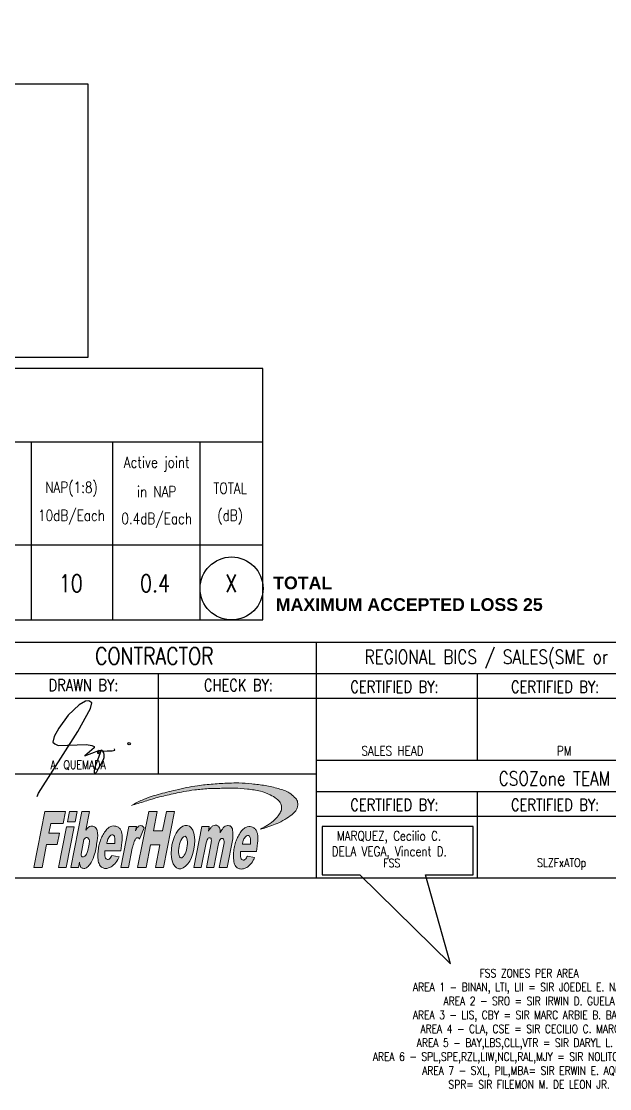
# Model space of a CAD drawing. Extents: x -663610 to -207124, y 70878 to 297551.
# Drawn here: x -266591.6 to -266352.2, y 81399.5 to 81833.9 of the extents above; entities that cross this region are included whole.
import ezdxf
from ezdxf.enums import TextEntityAlignment as Align

# ---------------------------------------------------------------- set-up
doc = ezdxf.new("R2010")
doc.units = 0
doc.header["$LTSCALE"] = 0.3
doc.linetypes.add('DASH', pattern=[0.35, 0.25, -0.1])
doc.layers.get('0').update_dxf_attribs({"linetype": 'CONTINUOUS'})
for name, color, linetype in [('BASEMAP', 7, 'CONTINUOUS'), ('NAP #', 3, 'CONTINUOUS'), ('NAP-F.core used', 1, 'CONTINUOUS'), ('NOTES', 2, 'CONTINUOUS'), ('Per page (Grounding)', 7, 'CONTINUOUS'), ('Print', 7, 'CONTINUOUS')]:
    doc.layers.add(name, color=color, linetype=linetype)
doc.styles.add('ROMANS', font='ROMANS.SHX', dxfattribs={"width": 0.8, "height": 2})
doc.styles.add('WMF-Arial Unicode MS0', font='')
doc.styles.get('WMF-Arial Unicode MS0').set_extended_font_data('Arial Unicode MS', bold=True)

# ---------------------------------------------------------------- blocks, each defined once
blk = doc.blocks.new('new FH logo')
at = {"lineweight": 0, "ltscale": 0.3}
h = blk.add_hatch(color=20, dxfattribs=at)
edge = h.paths.add_edge_path()
edge.add_spline(control_points=[(31527258.11, 3771242.73), (31527258.89, 3771242.91), (31527260.15, 3771243.36), (31527262, 3771244.05), (31527263.47, 3771244.94), (31527264.74, 3771245.79), (31527265.51, 3771246.64), (31527265.79, 3771247.46), (31527265.8, 3771248.14), (31527265.64, 3771248.82), (31527264.97, 3771249.46), (31527263.84, 3771250.49), (31527261.66, 3771251.18), (31527259.06, 3771251.8), (31527256.31, 3771252.08), (31527253.82, 3771252.31), (31527251.15, 3771252.24), (31527248.3, 3771252.08), (31527244.61, 3771251.69), (31527240.83, 3771250.91), (31527237.01, 3771249.95), (31527233.91, 3771248.97), (31527232.15, 3771248.02), (31527231.42, 3771247.63)], knot_values=[0, 0, 0, 0, 3.493341, 5.830224, 8.63185, 10.986874, 12.525834, 13.582978, 14.67754, 15.485978, 16.55739, 18.628179, 22.148149, 26.320741, 30.377705, 34.244564, 37.265733, 42.036848, 46.76885, 53.490698, 58.907287, 64.043548, 67.652792, 67.652792, 67.652792, 67.652792], degree=3, periodic=0)
edge.add_spline(control_points=[(31527231.42, 3771247.63), (31527232.36, 3771247.91), (31527234.29, 3771248.49), (31527237.26, 3771249.45), (31527239.96, 3771250), (31527242.37, 3771250.54), (31527244.67, 3771250.87), (31527247.15, 3771251.13), (31527249.89, 3771251.15), (31527252.59, 3771251.27), (31527255.41, 3771251.02), (31527257.91, 3771250.69), (31527259.95, 3771249.99), (31527261.28, 3771249.11), (31527262.24, 3771248.31), (31527262.5, 3771247.33), (31527262.39, 3771246.43), (31527261.86, 3771245.6), (31527261.01, 3771244.52), (31527259.64, 3771243.61), (31527258.59, 3771242.97), (31527258.1, 3771242.73)], knot_values=[0, 0, 0, 0, 4.28823, 8.807913, 13.673121, 16.317808, 19.659604, 23.821358, 27.222577, 31.666708, 35.641324, 39.595165, 42.731936, 44.946508, 46.601623, 48.010296, 49.189552, 50.495453, 52.243503, 55.209418, 57.599332, 57.599332, 57.599332, 57.599332], degree=3, periodic=0)
for points in [[(31527214.34, 3771241.89), (31527214.73, 3771243.9), (31527217.3, 3771243.9), (31527217.79, 3771246.4), (31527213.51, 3771246.4), (31527211.22, 3771234.79), (31527212.94, 3771234.79), (31527213.88, 3771239.57), (31527216.08, 3771239.57), (31527216.54, 3771241.89)], [(31527235.95, 3771242.38), (31527236.74, 3771246.4), (31527234.99, 3771246.4), (31527232.7, 3771234.79), (31527234.46, 3771234.79), (31527235.38, 3771239.47), (31527237.29, 3771239.47), (31527236.37, 3771234.79), (31527238.02, 3771234.79), (31527240.31, 3771246.4), (31527238.66, 3771246.4), (31527237.87, 3771242.38)]]:
    blk.add_hatch(color=160, dxfattribs=at).paths.add_polyline_path(points)
h = blk.add_hatch(color=160, dxfattribs=at)
h.paths.add_polyline_path([(31527216.33, 3771234.79), (31527217.93, 3771234.79), (31527219.58, 3771243.19), (31527217.99, 3771243.19)])
h.paths.add_polyline_path([(31527218.2, 3771244.25), (31527219.79, 3771244.25), (31527220.22, 3771246.4), (31527218.62, 3771246.4)])
h = blk.add_hatch(color=160, dxfattribs=at)
edge = h.paths.add_edge_path()
edge.add_line((31527221.99, 3771242.55), (31527222.75, 3771246.4))
edge.add_line((31527222.75, 3771246.4), (31527221.15, 3771246.4))
edge.add_line((31527221.15, 3771246.4), (31527218.86, 3771234.79))
edge.add_line((31527218.86, 3771234.79), (31527220.46, 3771234.79))
edge.add_line((31527220.46, 3771234.79), (31527220.68, 3771235.89))
edge.add_spline(control_points=[(31527220.68, 3771235.89), (31527220.66, 3771235.73), (31527220.77, 3771235.33), (31527220.94, 3771234.72), (31527221.43, 3771234.65), (31527221.91, 3771234.55), (31527222.54, 3771235.08), (31527223.3, 3771236.02), (31527223.95, 3771237.87), (31527224.31, 3771240.08), (31527224.59, 3771242.07), (31527223.93, 3771243.29), (31527222.79, 3771243.5), (31527222.3, 3771242.91), (31527221.99, 3771242.55)], knot_values=[0, 0, 0, 0, 0.497057, 1.274783, 1.553706, 1.922049, 2.718195, 3.73966, 5.627687, 8.435308, 10.560173, 11.476601, 12.264033, 13.582764, 13.582764, 13.582764, 13.582764], degree=3, periodic=0)
edge = h.paths.add_edge_path(flags=16)
edge.add_spline(control_points=[(31527221.61, 3771240.6), (31527221.75, 3771240.77), (31527221.97, 3771241.04), (31527222.49, 3771240.94), (31527222.79, 3771240.39), (31527222.67, 3771239.48), (31527222.5, 3771238.47), (31527222.2, 3771237.63), (31527221.86, 3771237.2), (31527221.57, 3771236.96), (31527221.35, 3771237), (31527221.13, 3771237.03), (31527221.05, 3771237.31), (31527221, 3771237.49), (31527221.01, 3771237.57)], knot_values=[0, 0, 0, 0, 0.602303, 0.961372, 1.379264, 2.348202, 3.628477, 4.489417, 4.955205, 5.318248, 5.486212, 5.613401, 5.968044, 6.194702, 6.194702, 6.194702, 6.194702], degree=3, periodic=0)
edge.add_line((31527221.01, 3771237.57), (31527221.61, 3771240.6))
h = blk.add_hatch(color=160, dxfattribs=at)
edge = h.paths.add_edge_path()
edge.add_spline(control_points=[(31527229.21, 3771238.26), (31527229.48, 3771240.08), (31527229.53, 3771240.61), (31527229.55, 3771241.39), (31527229.4, 3771242.07), (31527229.19, 3771242.7), (31527228.8, 3771243.09), (31527228.37, 3771243.34), (31527227.89, 3771243.39), (31527227.29, 3771243.38), (31527226.6, 3771243), (31527225.96, 3771242.31), (31527225.45, 3771241.4), (31527224.97, 3771240.38), (31527224.67, 3771239.25), (31527224.48, 3771238.08), (31527224.5, 3771237.02), (31527224.52, 3771236.2), (31527224.71, 3771235.6), (31527224.89, 3771235.13), (31527225.31, 3771234.78), (31527225.81, 3771234.6), (31527226.44, 3771234.61), (31527227.11, 3771234.83), (31527227.89, 3771235.44), (31527228.48, 3771236.19), (31527228.78, 3771236.79), (31527228.85, 3771236.98)], knot_values=[0.039619, 0.039619, 0.039619, 0.039619, 1.227178, 2.402564, 3.410085, 4.304108, 5.233089, 5.76701, 6.438226, 7.326101, 8.368022, 9.771169, 11.424365, 12.904114, 14.686251, 16.538873, 18.063959, 19.319385, 20.089102, 20.846194, 21.467943, 22.414091, 23.093397, 24.19742, 25.417281, 27.418241, 28.316762, 28.316762, 28.316762, 28.316762], degree=3, periodic=0)
edge.add_line((31527228.85, 3771236.98), (31527227.35, 3771237.29))
edge.add_spline(control_points=[(31527227.35, 3771237.29), (31527227.29, 3771237.18), (31527227.17, 3771236.91), (31527226.96, 3771236.61), (31527226.69, 3771236.47), (31527226.46, 3771236.46), (31527226.14, 3771236.59), (31527225.93, 3771236.98), (31527225.92, 3771237.56), (31527225.92, 3771238), (31527225.93, 3771238.26)], knot_values=[0.007512, 0.007512, 0.007512, 0.007512, 0.540647, 1.317228, 1.515308, 1.878947, 2.29791, 2.931047, 3.678598, 4.843717, 4.843717, 4.843717, 4.843717], degree=3, periodic=0)
edge.add_line((31527225.93, 3771238.26), (31527229.21, 3771238.26))
edge = h.paths.add_edge_path(flags=16)
edge.add_spline(control_points=[(31527226.33, 3771239.78), (31527226.37, 3771240.02), (31527226.46, 3771240.52), (31527226.77, 3771241.09), (31527227.13, 3771241.54), (31527227.62, 3771241.61), (31527227.93, 3771241.29), (31527227.97, 3771240.88), (31527228.02, 3771240.39), (31527227.99, 3771240.01), (31527227.96, 3771239.78)], knot_values=[0, 0, 0, 0, 1.043694, 2.212668, 2.855693, 3.490592, 4.071145, 4.600994, 5.246736, 6.254427, 6.254427, 6.254427, 6.254427], degree=3, periodic=0)
edge.add_line((31527227.96, 3771239.78), (31527226.33, 3771239.78))
h = blk.add_hatch(color=160, dxfattribs=at)
edge = h.paths.add_edge_path()
edge.add_spline(control_points=[(31527234.03, 3771242.98), (31527234.01, 3771243.01), (31527233.86, 3771243.19), (31527233.59, 3771243.49), (31527233.05, 3771243.48), (31527232.61, 3771243.09), (31527232.35, 3771242.7), (31527232.29, 3771242.42)], knot_values=[0.073393, 0.073393, 0.073393, 0.073393, 0.224714, 1.101763, 1.674209, 2.378928, 3.622498, 3.622498, 3.622498, 3.622498], degree=3, periodic=0)
edge.add_spline(control_points=[(31527232.28, 3771242.37), (31527232.28, 3771242.39), (31527232.28, 3771242.41), (31527232.29, 3771242.42)], knot_values=[0, 0, 0, 0, 0.073393, 0.073393, 0.073393, 0.073393], degree=3, periodic=0)
edge.add_line((31527232.29, 3771242.42), (31527232.45, 3771243.26))
edge.add_line((31527232.45, 3771243.26), (31527230.91, 3771243.26))
edge.add_line((31527230.91, 3771243.26), (31527229.24, 3771234.79))
edge.add_line((31527229.24, 3771234.79), (31527230.78, 3771234.79))
edge.add_line((31527230.78, 3771234.79), (31527231.58, 3771238.81))
edge.add_spline(control_points=[(31527231.58, 3771238.81), (31527231.63, 3771239.03), (31527231.8, 3771239.45), (31527231.96, 3771240.05), (31527232.15, 3771240.5), (31527232.32, 3771240.81), (31527232.55, 3771240.94), (31527232.76, 3771240.95), (31527232.96, 3771240.86), (31527233.04, 3771240.74), (31527233.07, 3771240.65)], knot_values=[0, 0, 0, 0, 0.967622, 1.990874, 2.688701, 3.15205, 3.452163, 3.809574, 4.019941, 4.40627, 4.40627, 4.40627, 4.40627], degree=3, periodic=0)
edge.add_line((31527233.07, 3771240.65), (31527234.03, 3771242.98))
h = blk.add_hatch(color=160, dxfattribs=at)
edge = h.paths.add_edge_path()
edge.add_ellipse((31527242.07, 3771239.02), major_axis=(-0.89, -4.49), ratio=0.506466, start_angle=0, end_angle=360)
edge = h.paths.add_edge_path(flags=16)
edge.add_ellipse((31527242.07, 3771239.02), major_axis=(-0.44, -2.23), ratio=0.365028, start_angle=0, end_angle=360)
h = blk.add_hatch(color=160, dxfattribs=at)
edge = h.paths.add_edge_path()
edge.add_spline(control_points=[(31527249.74, 3771241.94), (31527249.75, 3771242.22), (31527249.77, 3771242.65), (31527249.56, 3771243.19), (31527249.2, 3771243.49), (31527248.73, 3771243.59), (31527248.18, 3771243.45), (31527247.75, 3771242.95), (31527247.41, 3771242.58), (31527247.33, 3771242.31)], knot_values=[0, 0, 0, 0, 0.816872, 1.307081, 1.659803, 2.179381, 2.674159, 3.277347, 4.124936, 4.124936, 4.124936, 4.124936], degree=3, periodic=0)
edge.add_line((31527247.33, 3771242.31), (31527247.51, 3771243.24))
edge.add_line((31527247.51, 3771243.24), (31527245.96, 3771243.24))
edge.add_line((31527245.96, 3771243.24), (31527244.3, 3771234.79))
edge.add_line((31527244.3, 3771234.79), (31527245.85, 3771234.79))
edge.add_line((31527245.85, 3771234.79), (31527246.86, 3771239.91))
edge.add_spline(control_points=[(31527246.86, 3771239.91), (31527246.94, 3771240.19), (31527247.01, 3771240.6), (31527247.39, 3771240.99), (31527247.69, 3771240.94), (31527247.94, 3771240.73), (31527247.94, 3771240.34), (31527247.93, 3771240.06), (31527247.92, 3771239.92)], knot_values=[0, 0, 0, 0, 0.892288, 1.199529, 1.508996, 1.698501, 2.133414, 2.556092, 2.556092, 2.556092, 2.556092], degree=3, periodic=0)
edge.add_line((31527247.92, 3771239.92), (31527246.91, 3771234.79))
edge.add_line((31527246.91, 3771234.79), (31527248.46, 3771234.79))
edge.add_line((31527248.46, 3771234.79), (31527249.44, 3771239.78))
edge.add_spline(control_points=[(31527249.44, 3771239.78), (31527249.52, 3771240.06), (31527249.6, 3771240.47), (31527249.97, 3771240.86), (31527250.28, 3771240.81), (31527250.52, 3771240.59), (31527250.63, 3771240.13), (31527250.52, 3771239.78), (31527250.51, 3771239.56)], knot_values=[0, 0, 0, 0, 0.892288, 1.199529, 1.508996, 1.698501, 2.161195, 2.802313, 2.802313, 2.802313, 2.802313], degree=3, periodic=0)
edge.add_line((31527250.51, 3771239.56), (31527249.57, 3771234.79))
edge.add_line((31527249.57, 3771234.79), (31527251.17, 3771234.79))
edge.add_line((31527251.17, 3771234.79), (31527252.34, 3771240.74))
edge.add_spline(control_points=[(31527252.34, 3771240.74), (31527252.36, 3771241.34), (31527252.45, 3771242.11), (31527252.22, 3771243.03), (31527251.88, 3771243.4), (31527251.44, 3771243.49), (31527251.01, 3771243.44), (31527250.55, 3771243.22), (31527250.16, 3771242.65), (31527249.85, 3771242.24), (31527249.74, 3771241.94)], knot_values=[0, 0, 0, 0, 1.79184, 2.305867, 2.802297, 3.196475, 3.604745, 4.083067, 4.67973, 5.621086, 5.621086, 5.621086, 5.621086], degree=3, periodic=0)
h = blk.add_hatch(color=160, dxfattribs=at)
edge = h.paths.add_edge_path()
edge.add_spline(control_points=[(31527257.23, 3771238.13), (31527257.51, 3771239.94), (31527257.56, 3771240.48), (31527257.57, 3771241.25), (31527257.43, 3771241.94), (31527257.21, 3771242.57), (31527256.82, 3771242.95), (31527256.4, 3771243.21), (31527255.91, 3771243.26), (31527255.31, 3771243.25), (31527254.62, 3771242.87), (31527253.98, 3771242.17), (31527253.47, 3771241.27), (31527253, 3771240.25), (31527252.69, 3771239.11), (31527252.51, 3771237.95), (31527252.52, 3771236.89), (31527252.55, 3771236.07), (31527252.74, 3771235.46), (31527252.92, 3771235), (31527253.33, 3771234.64), (31527253.83, 3771234.47), (31527254.46, 3771234.48), (31527255.13, 3771234.7), (31527255.92, 3771235.31), (31527256.5, 3771236.06), (31527256.8, 3771236.66), (31527256.87, 3771236.85)], knot_values=[0.039619, 0.039619, 0.039619, 0.039619, 1.227178, 2.402564, 3.410085, 4.304108, 5.233089, 5.76701, 6.438226, 7.326101, 8.368022, 9.771169, 11.424365, 12.904114, 14.686251, 16.538873, 18.063959, 19.319385, 20.089102, 20.846194, 21.467943, 22.414091, 23.093397, 24.19742, 25.417281, 27.418241, 28.316762, 28.316762, 28.316762, 28.316762], degree=3, periodic=0)
edge.add_line((31527256.87, 3771236.85), (31527255.37, 3771237.16))
edge.add_spline(control_points=[(31527255.37, 3771237.16), (31527255.32, 3771237.05), (31527255.19, 3771236.78), (31527254.99, 3771236.48), (31527254.71, 3771236.34), (31527254.48, 3771236.33), (31527254.16, 3771236.45), (31527253.95, 3771236.84), (31527253.94, 3771237.43), (31527253.94, 3771237.86), (31527253.96, 3771238.13)], knot_values=[0.007512, 0.007512, 0.007512, 0.007512, 0.540647, 1.317228, 1.515308, 1.878947, 2.29791, 2.931047, 3.678598, 4.843717, 4.843717, 4.843717, 4.843717], degree=3, periodic=0)
edge.add_line((31527253.96, 3771238.13), (31527257.23, 3771238.13))
edge = h.paths.add_edge_path(flags=16)
edge.add_spline(control_points=[(31527254.35, 3771239.65), (31527254.39, 3771239.88), (31527254.48, 3771240.38), (31527254.8, 3771240.96), (31527255.16, 3771241.41), (31527255.64, 3771241.48), (31527255.95, 3771241.15), (31527255.99, 3771240.75), (31527256.04, 3771240.25), (31527256.01, 3771239.88), (31527255.99, 3771239.65)], knot_values=[0, 0, 0, 0, 1.043694, 2.212668, 2.855693, 3.490592, 4.071145, 4.600994, 5.246736, 6.254427, 6.254427, 6.254427, 6.254427], degree=3, periodic=0)
edge.add_line((31527255.99, 3771239.65), (31527254.35, 3771239.65))
at = {"color": 160, "lineweight": 0, "ltscale": 0.3}
for points in [[(31527213.51, 3771246.4), (31527211.22, 3771234.79)], [(31527217.79, 3771246.4), (31527217.3, 3771243.9)], [(31527218.62, 3771246.4), (31527218.2, 3771244.25)], [(31527221.15, 3771246.4), (31527218.86, 3771234.79)], [(31527220.22, 3771246.4), (31527219.79, 3771244.25)], [(31527222.75, 3771246.4), (31527221.99, 3771242.55)], [(31527234.99, 3771246.4), (31527232.7, 3771234.79)], [(31527236.74, 3771246.4), (31527235.95, 3771242.38)], [(31527238.66, 3771246.4), (31527237.87, 3771242.38)], [(31527240.31, 3771246.4), (31527238.02, 3771234.79)], [(31527214.73, 3771243.9), (31527214.34, 3771241.89)], [(31527214.73, 3771243.9), (31527217.3, 3771243.9)], [(31527217.99, 3771243.19), (31527216.33, 3771234.79)], [(31527219.58, 3771243.19), (31527217.93, 3771234.79)], [(31527217.99, 3771243.19), (31527219.58, 3771243.19)], [(31527218.2, 3771244.25), (31527219.79, 3771244.25)], [(31527230.91, 3771243.26), (31527229.24, 3771234.79)], [(31527230.91, 3771243.26), (31527232.45, 3771243.26)], [(31527232.45, 3771243.26), (31527232.29, 3771242.42)], [(31527234.03, 3771242.98), (31527233.07, 3771240.65)], [(31527245.96, 3771243.24), (31527244.3, 3771234.79)], [(31527245.96, 3771243.24), (31527247.51, 3771243.24)], [(31527247.51, 3771243.24), (31527247.33, 3771242.31)], [(31527214.34, 3771241.89), (31527216.54, 3771241.89)], [(31527216.54, 3771241.89), (31527216.08, 3771239.57)], [(31527221.6, 3771240.6), (31527221.01, 3771237.57)], [(31527235.95, 3771242.38), (31527237.87, 3771242.38)], [(31527252.34, 3771240.74), (31527251.17, 3771234.79)], [(31527213.88, 3771239.57), (31527212.94, 3771234.79)], [(31527213.88, 3771239.57), (31527216.08, 3771239.57)], [(31527226.33, 3771239.78), (31527227.96, 3771239.78)], [(31527231.58, 3771238.81), (31527230.78, 3771234.79)], [(31527235.38, 3771239.47), (31527234.46, 3771234.79)], [(31527235.38, 3771239.47), (31527237.29, 3771239.47)], [(31527237.29, 3771239.47), (31527236.37, 3771234.79)], [(31527246.86, 3771239.91), (31527245.85, 3771234.79)], [(31527247.92, 3771239.92), (31527246.91, 3771234.79)], [(31527249.44, 3771239.78), (31527248.46, 3771234.79)], [(31527250.51, 3771239.56), (31527249.57, 3771234.79)], [(31527254.35, 3771239.65), (31527255.99, 3771239.65)], [(31527225.93, 3771238.26), (31527229.21, 3771238.26)], [(31527227.35, 3771237.29), (31527228.85, 3771236.98)], [(31527253.96, 3771238.13), (31527257.23, 3771238.13)], [(31527255.37, 3771237.16), (31527256.87, 3771236.85)], [(31527211.22, 3771234.79), (31527212.94, 3771234.79)], [(31527216.33, 3771234.79), (31527217.93, 3771234.79)], [(31527218.86, 3771234.79), (31527220.46, 3771234.79)], [(31527220.68, 3771235.89), (31527220.46, 3771234.79)], [(31527229.24, 3771234.79), (31527230.78, 3771234.79)], [(31527232.7, 3771234.79), (31527234.46, 3771234.79)], [(31527236.37, 3771234.79), (31527238.02, 3771234.79)], [(31527244.3, 3771234.79), (31527245.85, 3771234.79)], [(31527246.91, 3771234.79), (31527248.46, 3771234.79)], [(31527249.57, 3771234.79), (31527251.17, 3771234.79)]]:
    blk.add_lwpolyline(points, dxfattribs=at)
at = {"color": 5, "lineweight": 0, "ltscale": 0.3}
for points in [[(31527213.51, 3771246.4), (31527217.79, 3771246.4)], [(31527218.62, 3771246.4), (31527220.22, 3771246.4)], [(31527221.15, 3771246.4), (31527222.75, 3771246.4)], [(31527234.99, 3771246.4), (31527236.74, 3771246.4)], [(31527238.66, 3771246.4), (31527240.31, 3771246.4)]]:
    blk.add_lwpolyline(points, dxfattribs=at)
at = {"color": 160, "lineweight": 0, "ltscale": 0.3}
for major_axis, ratio in [((-0.89, -4.49), 0.506466), ((-0.44, -2.23), 0.365028)]:
    blk.add_ellipse((31527242.07, 3771239.02), major_axis=major_axis, ratio=ratio, dxfattribs=at)
at = {"color": 20, "lineweight": 0, "ltscale": 0.3}
for points, knots in [([(31527231.42, 3771247.63), (31527232.15, 3771248.02), (31527233.91, 3771248.97), (31527237.01, 3771249.95), (31527240.83, 3771250.91), (31527244.61, 3771251.69), (31527248.3, 3771252.08), (31527251.15, 3771252.24), (31527253.82, 3771252.31), (31527256.31, 3771252.08), (31527259.06, 3771251.8), (31527261.66, 3771251.18), (31527263.84, 3771250.49), (31527264.97, 3771249.46), (31527265.64, 3771248.82), (31527265.8, 3771248.14), (31527265.79, 3771247.46), (31527265.51, 3771246.64), (31527264.74, 3771245.79), (31527263.47, 3771244.94), (31527262, 3771244.05), (31527260.15, 3771243.36), (31527258.89, 3771242.91), (31527258.11, 3771242.73)], [0, 0, 0, 0, 3.609243, 8.745504, 14.162094, 20.883942, 25.615944, 30.387058, 33.408228, 37.275087, 41.332051, 45.504643, 49.024613, 51.095402, 52.166813, 52.975252, 54.069813, 55.126958, 56.665918, 59.020941, 61.822567, 64.15945, 67.652792, 67.652792, 67.652792, 67.652792]), ([(31527231.42, 3771247.63), (31527232.36, 3771247.91), (31527234.29, 3771248.49), (31527237.26, 3771249.45), (31527239.96, 3771250), (31527242.37, 3771250.54), (31527244.67, 3771250.87), (31527247.15, 3771251.13), (31527249.89, 3771251.15), (31527252.59, 3771251.27), (31527255.41, 3771251.02), (31527257.91, 3771250.69), (31527259.95, 3771249.99), (31527261.28, 3771249.11), (31527262.24, 3771248.31), (31527262.5, 3771247.33), (31527262.39, 3771246.43), (31527261.86, 3771245.6), (31527261.01, 3771244.52), (31527259.64, 3771243.61), (31527258.59, 3771242.97), (31527258.1, 3771242.73)], [0, 0, 0, 0, 4.28823, 8.807913, 13.673121, 16.317808, 19.659604, 23.821358, 27.222577, 31.666708, 35.641324, 39.595165, 42.731936, 44.946508, 46.601623, 48.010296, 49.189552, 50.495453, 52.243503, 55.209418, 57.599332, 57.599332, 57.599332, 57.599332])]:
    blk.add_open_spline(points, degree=3, knots=knots, dxfattribs=at)
at = {"color": 160, "lineweight": 0, "ltscale": 0.3, "end_tangent": (0.103665, 0.994612)}
for points in [[(31527221.99, 3771242.55), (31527223.03, 3771243.36), (31527223.8, 3771243.21), (31527224.32, 3771242.45), (31527224.34, 3771240.33), (31527223.8, 3771237.57), (31527223.09, 3771235.82), (31527222.45, 3771235.03), (31527221.76, 3771234.62), (31527221.4, 3771234.65), (31527221.13, 3771234.72), (31527220.75, 3771235.4), (31527220.68, 3771235.89)], [(31527221.61, 3771240.6), (31527222.08, 3771240.97), (31527222.43, 3771240.91), (31527222.67, 3771240.56), (31527222.68, 3771239.59), (31527222.43, 3771238.33), (31527222.11, 3771237.54), (31527221.81, 3771237.17), (31527221.5, 3771236.99), (31527221.34, 3771237), (31527221.21, 3771237.03), (31527221.04, 3771237.34), (31527221.01, 3771237.57)]]:
    blk.add_spline(points, degree=3, dxfattribs=at)
at = {"color": 160, "lineweight": 0, "ltscale": 0.3}
for points, knots in [([(31527229.21, 3771238.26), (31527229.48, 3771240.08), (31527229.53, 3771240.61), (31527229.55, 3771241.39), (31527229.4, 3771242.07), (31527229.19, 3771242.7), (31527228.8, 3771243.09), (31527228.37, 3771243.34), (31527227.89, 3771243.39), (31527227.29, 3771243.38), (31527226.6, 3771243), (31527225.96, 3771242.31), (31527225.45, 3771241.4), (31527224.97, 3771240.38), (31527224.67, 3771239.25), (31527224.48, 3771238.08), (31527224.5, 3771237.02), (31527224.52, 3771236.2), (31527224.71, 3771235.6), (31527224.89, 3771235.13), (31527225.31, 3771234.78), (31527225.81, 3771234.6), (31527226.44, 3771234.61), (31527227.11, 3771234.83), (31527227.89, 3771235.44), (31527228.48, 3771236.19), (31527228.78, 3771236.79), (31527228.85, 3771236.98)], [0.039619, 0.039619, 0.039619, 0.039619, 1.227178, 2.402564, 3.410085, 4.304108, 5.233089, 5.76701, 6.438226, 7.326101, 8.368022, 9.771169, 11.424365, 12.904114, 14.686251, 16.538873, 18.063959, 19.319385, 20.089102, 20.846194, 21.467943, 22.414091, 23.093397, 24.19742, 25.417281, 27.418241, 28.316762, 28.316762, 28.316762, 28.316762]), ([(31527232.28, 3771242.37), (31527232.33, 3771242.67), (31527232.59, 3771243.08), (31527233.05, 3771243.48), (31527233.59, 3771243.49), (31527233.86, 3771243.19), (31527234.01, 3771243.01), (31527234.03, 3771242.98)], [0, 0, 0, 0, 1.316963, 2.021682, 2.594128, 3.471177, 3.622498, 3.622498, 3.622498, 3.622498]), ([(31527257.23, 3771238.13), (31527257.51, 3771239.94), (31527257.56, 3771240.48), (31527257.57, 3771241.25), (31527257.43, 3771241.94), (31527257.21, 3771242.57), (31527256.82, 3771242.95), (31527256.4, 3771243.21), (31527255.91, 3771243.26), (31527255.31, 3771243.25), (31527254.62, 3771242.87), (31527253.98, 3771242.17), (31527253.47, 3771241.27), (31527253, 3771240.25), (31527252.69, 3771239.11), (31527252.51, 3771237.95), (31527252.52, 3771236.89), (31527252.55, 3771236.07), (31527252.74, 3771235.46), (31527252.92, 3771235), (31527253.33, 3771234.64), (31527253.83, 3771234.47), (31527254.46, 3771234.48), (31527255.13, 3771234.7), (31527255.92, 3771235.31), (31527256.5, 3771236.06), (31527256.8, 3771236.66), (31527256.87, 3771236.85)], [0.039619, 0.039619, 0.039619, 0.039619, 1.227178, 2.402564, 3.410085, 4.304108, 5.233089, 5.76701, 6.438226, 7.326101, 8.368022, 9.771169, 11.424365, 12.904114, 14.686251, 16.538873, 18.063959, 19.319385, 20.089102, 20.846194, 21.467943, 22.414091, 23.093397, 24.19742, 25.417281, 27.418241, 28.316762, 28.316762, 28.316762, 28.316762]), ([(31527226.33, 3771239.78), (31527226.37, 3771240.02), (31527226.46, 3771240.52), (31527226.77, 3771241.09), (31527227.13, 3771241.54), (31527227.62, 3771241.61), (31527227.93, 3771241.29), (31527227.97, 3771240.88), (31527228.02, 3771240.39), (31527227.99, 3771240.01), (31527227.96, 3771239.78)], [0, 0, 0, 0, 1.043694, 2.212668, 2.855693, 3.490592, 4.071145, 4.600994, 5.246736, 6.254427, 6.254427, 6.254427, 6.254427]), ([(31527254.35, 3771239.65), (31527254.39, 3771239.88), (31527254.48, 3771240.38), (31527254.8, 3771240.96), (31527255.16, 3771241.41), (31527255.64, 3771241.48), (31527255.95, 3771241.15), (31527255.99, 3771240.75), (31527256.04, 3771240.25), (31527256.01, 3771239.88), (31527255.99, 3771239.65)], [0, 0, 0, 0, 1.043694, 2.212668, 2.855693, 3.490592, 4.071145, 4.600994, 5.246736, 6.254427, 6.254427, 6.254427, 6.254427]), ([(31527225.93, 3771238.26), (31527225.92, 3771238), (31527225.92, 3771237.56), (31527225.93, 3771236.98), (31527226.14, 3771236.59), (31527226.46, 3771236.46), (31527226.69, 3771236.47), (31527226.96, 3771236.61), (31527227.17, 3771236.91), (31527227.29, 3771237.18), (31527227.35, 3771237.29)], [0.007512, 0.007512, 0.007512, 0.007512, 1.172631, 1.920183, 2.553319, 2.972283, 3.335922, 3.534002, 4.310582, 4.843717, 4.843717, 4.843717, 4.843717]), ([(31527253.96, 3771238.13), (31527253.94, 3771237.86), (31527253.94, 3771237.43), (31527253.95, 3771236.84), (31527254.16, 3771236.45), (31527254.48, 3771236.33), (31527254.71, 3771236.34), (31527254.99, 3771236.48), (31527255.19, 3771236.78), (31527255.32, 3771237.05), (31527255.37, 3771237.16)], [0.007512, 0.007512, 0.007512, 0.007512, 1.172631, 1.920183, 2.553319, 2.972283, 3.335922, 3.534002, 4.310582, 4.843717, 4.843717, 4.843717, 4.843717])]:
    blk.add_open_spline(points, degree=3, knots=knots, dxfattribs=at)
at = {"color": 160, "lineweight": 0, "ltscale": 0.3, "start_tangent": (0.292675, 0.956212)}
blk.add_spline([(31527247.33, 3771242.31), (31527247.8, 3771243.01), (31527248.25, 3771243.42), (31527248.73, 3771243.55), (31527249.23, 3771243.43), (31527249.5, 3771243.21), (31527249.7, 3771242.76), (31527249.74, 3771241.94)], degree=3, dxfattribs=at)
at = {"color": 160, "lineweight": 0, "ltscale": 0.3}
for points, start_tangent, end_tangent in [([(31527249.74, 3771241.94), (31527250.22, 3771242.75), (31527250.61, 3771243.21), (31527251.04, 3771243.42), (31527251.44, 3771243.47), (31527251.82, 3771243.38), (31527252.17, 3771243.02), (31527252.33, 3771242.53), (31527252.34, 3771240.74)], (0.335133, 0.942171), (-0.026752, -0.999642)), ([(31527233.07, 3771240.65), (31527232.92, 3771240.87), (31527232.79, 3771240.93), (31527232.54, 3771240.92), (31527232.36, 3771240.81), (31527232.18, 3771240.55), (31527232, 3771240.11), (31527231.78, 3771239.44), (31527231.58, 3771238.81)], (-0.377372, 0.926062), (-0.248026, -0.968753)), ([(31527246.86, 3771239.91), (31527247.18, 3771240.74), (31527247.41, 3771240.94), (31527247.72, 3771240.9), (31527247.86, 3771240.77), (31527247.93, 3771240.34), (31527247.92, 3771239.92)], (0.276555, 0.960998), (-0.034685, -0.999398)), ([(31527249.44, 3771239.78), (31527249.76, 3771240.61), (31527249.99, 3771240.81), (31527250.3, 3771240.77), (31527250.44, 3771240.64), (31527250.58, 3771240.2), (31527250.51, 3771239.56)], (0.276555, 0.960998), (-0.034685, -0.999398))]:
    blk.add_spline(points, degree=3, dxfattribs=dict(at, start_tangent=start_tangent, end_tangent=end_tangent))
blk = doc.blocks.new('A$C78556EFE')
at = {"layer": 'NAP #', "color": 152, "ltscale": 2, "true_color": 0x2776bb}
blk.add_circle((12.8, 12.8), 12.8, dxfattribs=at)
at = {"color": 152, "lineweight": 0, "true_color": 0x2776bb, "style": 'WMF-Arial Unicode MS0'}
for s, height, p in [('TOTAL', 5.165, (29.71, 12.47)), ('MAXIMUM ACCEPTED LOSS 25', 5.1652, (30.78, 3.65))]:
    blk.add_text(s, height=height, dxfattribs=at).set_placement(p)
blk = doc.blocks.new('A$C015F15AE')
at = {"layer": 'NAP-F.core used', "color": 152, "ltscale": 2, "true_color": 0x2776bb}
blk.add_lwpolyline([(357.61, 89.46), (357.61, 111.44), (880.18, 111.44), (880.18, 0), (357.61, 0), (357.61, 63.12)], dxfattribs=at)
blk = doc.blocks.new('A$C133D4DB7')
at = {"ltscale": 2}
blk.add_lwpolyline([(0, 0), (0.49, 1.3), (16.51, 26.49), (21.78, 35.81), (22.24, 38.15), (21.06, 38.94), (19.67, 38.81), (17.04, 37.29), (12.63, 33.08), (8.8, 27.8), (6.89, 24.38), (6.43, 22.14), (7.14, 21.41), (8.5, 20.71), (20.03, 21.15), (22.27, 20.76), (23.24, 20.39), (23.24, 19.77), (19.35, 16.54), (25.11, 18.67), (24.61, 17.85), (24.6, 17.58), (24.97, 17.53), (25.3, 17.76), (25.74, 18.08), (25.67, 18.45), (25.11, 18.67), (26.03, 18.87), (24.18, 13.66), (23.45, 11.94), (23.15, 10.46), (23.24, 9.7), (23.43, 9.47), (23.79, 9.48), (24.3, 10.04), (24.96, 11.36), (26.07, 13.31), (26.96, 15.09), (27.24, 15.8), (27.28, 17.12), (27.09, 17.77), (26.74, 18.42), (26.01, 18.81), (26.94, 18.46), (28.48, 18.5), (30.54, 18.5), (31.62, 18.84), (31.48, 19.41)], dxfattribs=at)
blk.add_circle((37.41, 21.48), 0.518, dxfattribs=at)
blk = doc.blocks.new('A$C13587FC9')
at = {"color": 1, "ltscale": 2}
blk.add_blockref('A$C133D4DB7', (0, 0), dxfattribs=at)
at = {"insert": (5.42, 14.64), "char_height": 3.494, "width": 79.5411, "attachment_point": 1, "style": 'ROMANS'}
blk.add_mtext('A. QUEMADA', dxfattribs=at)
blk = doc.blocks.new('A$C0B2866FD')
at = {"layer": 'BASEMAP', "color": 152, "ltscale": 2, "true_color": 0x2776bb}
blk.add_lwpolyline([(15.31, 87.08), (52.17, 50.85), (42.01, 87.08), (61.42, 87.08), (61.42, 106.7), (0, 106.7), (0, 87.08), (15.31, 87.08)], dxfattribs=at)
at = {"layer": 'BASEMAP', "color": 152, "ltscale": 2, "true_color": 0x2776bb, "insert": (84.24, 48.67), "char_height": 3.3955, "width": 191.1034, "attachment_point": 2, "style": 'ROMANS'}
blk.add_mtext('FSS ZONES PER AREA\\PAREA 1 - BINAN, LTI, LII = SIR JOEDEL E. NARINAY\\PAREA 2 - SRO = SIR IRWIN D. GUELA\\PAREA 3 - LIS, CBY = SIR MARC ARBIE B. BAUTISTA\\PAREA 4 - CLA, CSE = SIR CECILIO C. MARQUEZ\\PAREA 5 - BAY,LBS,CLL,VTR = SIR DARYL L. TIBAR\\PAREA 6 - SPL,SPE,RZL,LIW,NCL,RAL,MJY = SIR NOLITO N. MARASIGAN\\PAREA 7 - SXL, PIL,MBA= SIR ERWIN E. AQUINO\\PSPR= SIR FILEMON M. DE LEON JR.', dxfattribs=at)

msp = doc.modelspace()

# ---------------------------------------------------------------- linework, layer by layer
for p, q in [((-266587.43, 81590.34), (-266587.43, 81662.81)), ((-266554.33, 81590.34), (-266554.33, 81662.81)), ((-266518.84, 81590.34), (-266518.84, 81662.81)), ((-266655.35, 81620.85), (-266493.39, 81620.85))]:
    msp.add_line(p, q)
at = {"ltscale": 0.3}
for p, q in [((-266471.65, 81581.26), (-266471.65, 81485.21)), ((-267058.15, 81568.45), (-266471.65, 81568.45)), ((-266535.95, 81568.45), (-266535.95, 81527.7)), ((-266471.65, 81568.45), (-266273.12, 81568.45)), ((-266406.16, 81568.44), (-266406.16, 81533.24)), ((-266846.67, 81558.5), (-266471.65, 81558.5)), ((-266471.65, 81558.5), (-266273.12, 81558.5)), ((-266597.49, 81527.7), (-266471.65, 81527.7)), ((-266406.16, 81520.43), (-266406.16, 81485.21))]:
    msp.add_line(p, q, dxfattribs=at)
at = {"color": 0, "lineweight": 0, "ltscale": 0.3}
msp.add_lwpolyline([(-267058.15, 82218.08), (-266011.2, 82218.08), (-266011.2, 81581.26), (-267058.15, 81581.26)], close=True, dxfattribs=at)
msp.add_lwpolyline([(-266493.39, 81692.6), (-267030.94, 81692.6), (-267030.94, 81590.34), (-266493.39, 81590.34)], close=True)
msp.add_lwpolyline([(-267030.94, 81662.81), (-266493.39, 81662.81)])
at = {"ltscale": 0.3}
msp.add_lwpolyline([(-267058.15, 81581.26), (-266011.2, 81581.26), (-266011.2, 81485.21), (-267058.15, 81485.21)], close=True, dxfattribs=at)
msp.add_lwpolyline([(-267058.15, 81581.26), (-266011.2, 81581.26), (-266011.2, 81485.21), (-267058.15, 81485.21)], close=True, dxfattribs=at)
for points in [[(-266471.65, 81533.24), (-266273.12, 81533.24)], [(-266471.65, 81520.43), (-266273.12, 81520.43)], [(-266471.65, 81510.47), (-266273.12, 81510.47)]]:
    msp.add_lwpolyline(points, dxfattribs=at)
at = {"layer": 'Print', "ltscale": 2}
msp.add_lwpolyline([(-267058.15, 82218.08), (-266011.2, 82218.08), (-266011.2, 81485.21), (-267058.15, 81485.21)], close=True, dxfattribs=at)

# ---------------------------------------------------------------- block references
at = {"color": 1, "xscale": 1.969441538443789, "yscale": 1.969441538443789, "zscale": 1.969441538443789}
msp.add_blockref('new FH logo', (-62357585.95, -7345736.91), dxfattribs=at)
at = {"layer": 'NAP #', "color": 152, "ltscale": 2, "true_color": 0x2776bb}
for name, p in [('A$C015F15AE', (-267444.79, 81697.12)), ('A$C78556EFE', (-266518.84, 81590.34))]:
    msp.add_blockref(name, p, dxfattribs=at)
at = {"layer": 'NOTES', "color": 6, "ltscale": 2}
msp.add_blockref('A$C0B2866FD', (-266469.19, 81399.56), dxfattribs=at)
at = {"layer": 'Per page (Grounding)', "color": 30, "ltscale": 2, "true_color": 0xf8991e}
msp.add_blockref('A$C13587FC9', (-266585.18, 81518.48), dxfattribs=at)

# ---------------------------------------------------------------- texts
at = {"linetype": 'DASH', "ltscale": 2, "style": 'ROMANS', "width": 0.8}
for s, height, p in [('Active joint', 4.4904, (-266536.53, 81653.88)), ('NAP(1:8)', 4.49, (-266571.2, 81643.92)), ('TOTAL', 4.49, (-266506.63, 81643.92)), ('in NAP', 4.49, (-266536.53, 81642.65)), ('10dB/Each', 4.49, (-266571.2, 81632.55)), ('0.4dB/Each', 4.49, (-266536.53, 81631.28)), ('(dB)', 4.49, (-266506.63, 81632.55)), ('10', 7.09, (-266571.49, 81605.22)), ('0.4', 7.09, (-266537.2, 81605.22)), ('X', 7.09, (-266506.12, 81605.22))]:
    msp.add_text(s, height=height, dxfattribs=at).set_placement(p, align=Align.MIDDLE)
at = {"lineweight": 9, "attachment_point": 1, "style": 'ROMANS'}
for s, insert, char_height, width in [('CONTRACTOR', (-266561.6, 81579.16), 7.04, 263.3022), ('REGIONAL BICS / SALES(SME or HOME) TEAM', (-266451.93, 81578.16), 5.701, 213.2296), ('DRAWN BY:', (-266580.56, 81566.21), 4.852, 79.5411), ('CHECK BY:', (-266517.32, 81566.21), 4.852, 79.5411), ('CERTIFIED BY:', (-266457.73, 81565.5), 4.8514, 79.5242), ('CERTIFIED BY:', (-266392.33, 81565.5), 4.8514, 79.5242), ('SALES HEAD', (-266453.2, 81538.97), 3.882, 63.6328), ('PM', (-266373.66, 81538.97), 3.882, 63.6328), ('CSOZone TEAM ', (-266397.33, 81528.57), 5.701, 213.2296), ('CERTIFIED BY:', (-266457.73, 81517.47), 4.8514, 79.5242), ('CERTIFIED BY:', (-266392.33, 81517.47), 4.8514, 79.5242), ('MARQUEZ, Cecilio C.', (-266463.2, 81504.38), 3.882, 63.6328), ('DELA VEGA, Vincent D.', (-266465.28, 81498.07), 3.882, 63.6328), ('FSS', (-266444.33, 81493.14), 3.494, 57.2696), ('SLZFxATOp', (-266381.74, 81493.27), 3.494, 57.2696)]:
    msp.add_mtext(s, dxfattribs=dict(at, insert=insert, char_height=char_height, width=width))

doc.saveas('drawing.dxf')
